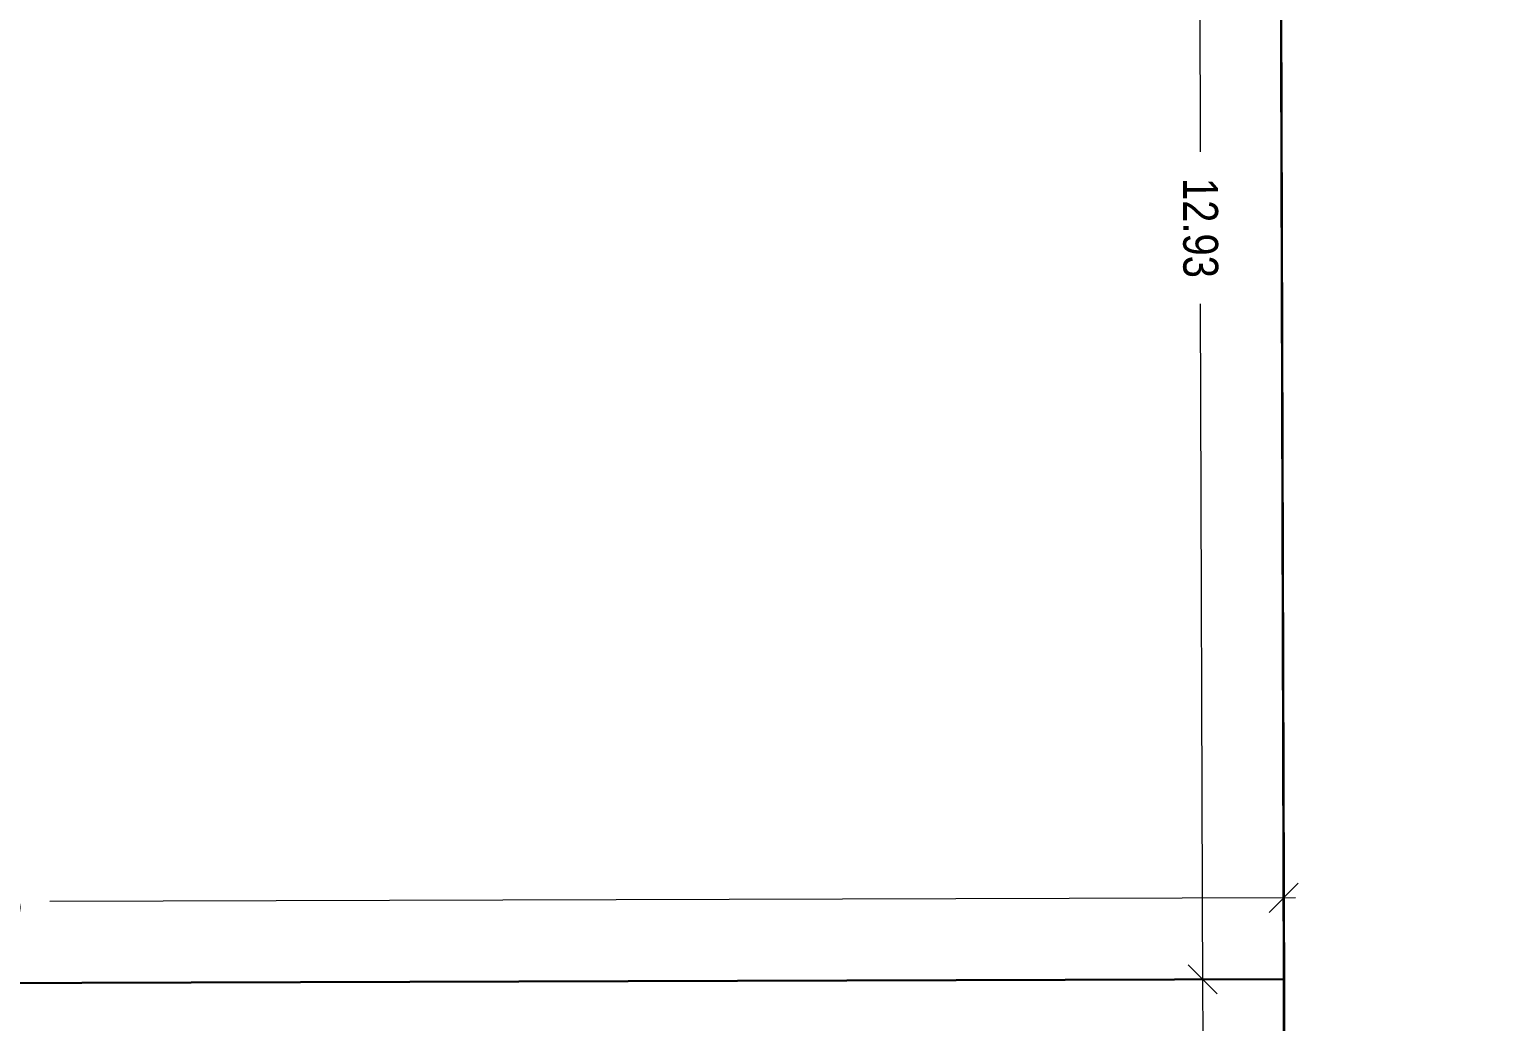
# Model space of a CAD drawing. Header units: millimetres. Extents: x 29397 to 29927, y 26123 to 26652.
# Drawn here: x 29625.56 to 29638.17, y 26367.79 to 26376.33 of the extents above; entities that cross this region are included whole.
import ezdxf

# ---------------------------------------------------------------- set-up
doc = ezdxf.new("R2010")
doc.units = ezdxf.units.MM
doc.header["$LTSCALE"] = 0.3
for name, color, linetype in [('_IndivSubPlot', 180, 'Continuous'), ('_IndivSubPlot_DIMENSION', 7, 'Continuous'), ('_InternalRoad', 3, 'Continuous'), ('_MortgageArea', 147, 'Continuous')]:
    doc.layers.add(name, color=color, linetype=linetype)
doc.layers.get('0').off()
doc.styles.add('PreDCRFont', font='ARIALN.TTF')
doc.dimstyles.new('PDCR-PLOT-INT', dxfattribs={"dimtxt": 0.3, "dimasz": 0.25, "dimexe": 0.25, "dimexo": 0.25, "dimgap": 0.25, "dimtad": 0, "dimzin": 0, "dimdsep": 46, "dimtxsty": 'PreDCRFont', "dimblk": 'OBLIQUE', "dimcen": 0.5, "dimdle": 0.1, "dimadec": 0, "dimazin": 0, "dimtfac": 1, "dimtix": 1, "dimtofl": 0, "dimtmove": 1, "dimatfit": 1, "dimfxl": 1, "dimtolj": 1, "dimtzin": 0, "dimlwd": 15, "dimarcsym": 0})

# ---------------------------------------------------------------- blocks, each defined once
blk = doc.blocks.new('_Oblique')
at = {"color": 0, "linetype": 'ByBlock', "lineweight": -2}
blk.add_line((-0.5, -0.5), (0.5, 0.5), dxfattribs=at)
blk = doc.blocks.new('*D423')
at = {"layer": '_IndivSubPlot_DIMENSION', "color": 0, "lineweight": 15, "transparency": 16777216}
for p, q in [((29636.45, 26368.86), (29625.737, 26368.828)), ((29613.69, 26368.791), (29624.403, 26368.824))]:
    blk.add_line(p, q, dxfattribs=at)
at = {"layer": '_IndivSubPlot_DIMENSION', "color": 0, "lineweight": 15, "transparency": 16777216, "xscale": 0.25, "yscale": 0.25, "zscale": 0.25}
for p, rotation in [((29636.35, 26368.86), 0.1735333746190405), ((29613.79, 26368.792), 180.173533374619)]:
    blk.add_blockref('_Oblique', p, dxfattribs=dict(at, rotation=rotation))
at = {"layer": '_IndivSubPlot_DIMENSION', "color": 0, "lineweight": 15, "transparency": 16777216, "insert": (29625.07, 26368.826), "char_height": 0.3, "attachment_point": 5, "rotation": 0.1735, "style": 'PreDCRFont'}
blk.add_mtext('\\A1;22.56', dxfattribs=at)
blk = doc.blocks.new('*D424')
at = {"layer": '_IndivSubPlot_DIMENSION', "color": 0, "lineweight": 15, "transparency": 16777216}
for p, q in [((29635.613, 26381.187), (29635.631, 26375.276)), ((29635.653, 26368.058), (29635.635, 26373.969))]:
    blk.add_line(p, q, dxfattribs=at)
at = {"layer": '_IndivSubPlot_DIMENSION', "color": 0, "lineweight": 15, "transparency": 16777216, "xscale": 0.25, "yscale": 0.25, "zscale": 0.25}
for p, rotation in [((29635.613, 26381.087), 90.17353337461086), ((29635.652, 26368.158), 270.1735333746109)]:
    blk.add_blockref('_Oblique', p, dxfattribs=dict(at, rotation=rotation))
at = {"layer": '_IndivSubPlot_DIMENSION', "color": 0, "lineweight": 15, "transparency": 16777216, "insert": (29635.633, 26374.622), "char_height": 0.3, "attachment_point": 5, "rotation": 270.1735, "style": 'PreDCRFont'}
blk.add_mtext('\\A1;12.93', dxfattribs=at)
blk = doc.blocks.new('*D1040')
at = {"layer": '_IndivSubPlot_DIMENSION', "color": 0, "lineweight": 15, "transparency": 16777216}
for p, q in [((29635.652, 26368.258), (29635.673, 26361.417)), ((29635.697, 26353.268), (29635.677, 26360.109))]:
    blk.add_line(p, q, dxfattribs=at)
at = {"layer": '_IndivSubPlot_DIMENSION', "color": 0, "lineweight": 15, "transparency": 16777216, "xscale": 0.25, "yscale": 0.25, "zscale": 0.25}
for p, rotation in [((29635.652, 26368.158), 90.17353337460435), ((29635.697, 26353.368), 270.1735333746043)]:
    blk.add_blockref('_Oblique', p, dxfattribs=dict(at, rotation=rotation))
at = {"layer": '_IndivSubPlot_DIMENSION', "color": 0, "lineweight": 15, "transparency": 16777216, "insert": (29635.675, 26360.763), "char_height": 0.3, "attachment_point": 5, "rotation": 270.1735, "style": 'PreDCRFont'}
blk.add_mtext('\\A1;14.79', dxfattribs=at)

msp = doc.modelspace()

# ---------------------------------------------------------------- linework, layer by layer
at = {"layer": '_IndivSubPlot'}
msp.add_lwpolyline([(29613.792, 26368.092), (29636.352, 26368.16), (29636.313, 26381.089)], dxfattribs=at)
msp.add_lwpolyline([(29636.352, 26368.16), (29613.792, 26368.092), (29613.837, 26353.302), (29636.397, 26353.37)], close=True, dxfattribs=at)
at = {"layer": '_InternalRoad'}
msp.add_lwpolyline([(29648.303, 26384.409), (29636.304, 26384.089), (29636.576, 26294.21), (29648.576, 26294.247)], close=True, dxfattribs=at)
at = {"layer": '_MortgageArea'}
msp.add_lwpolyline([(29591.233, 26368.023), (29636.352, 26368.16), (29636.313, 26381.089)], dxfattribs=at)

# ---------------------------------------------------------------- dimensions: what is measured, and where the dimension line sits
at = {"layer": '_IndivSubPlot_DIMENSION', "lineweight": 15}
for p1, p2, text, picture, middle in [((29635.652, 26368.158), (29635.613, 26381.087), '12.93', '*D424', (29635.633, 26374.622)), ((29613.79, 26368.792), (29636.35, 26368.86), '22.56', '*D423', (29625.07, 26368.826)), ((29635.697, 26353.368), (29635.652, 26368.158), '14.79', '*D1040', (29635.675, 26360.763))]:
    dim = msp.add_aligned_dim(p1=p1, p2=p2, distance=0, text=text, dimstyle='PDCR-PLOT-INT', dxfattribs=at)
    dim.commit()
    dim.dimension.update_dxf_attribs({"geometry": picture, "text_midpoint": middle})

doc.saveas('drawing.dxf')
